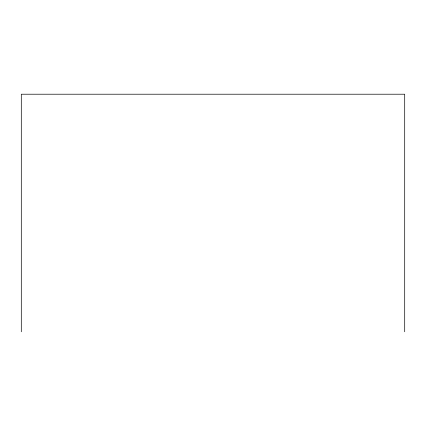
<?xml version="1.0" encoding="UTF-8"?>
<svg xmlns="http://www.w3.org/2000/svg" width="426" height="426" viewBox="0 0 426 426"><rect width="100%" height="100%" fill="white"/><g stroke="black" fill="none" stroke-linecap="round" stroke-linejoin="round"><path stroke-width="0.64" d="M404.7 331.785L404.7 94.215L21.3 94.215L21.3 331.785"/></g></svg>
